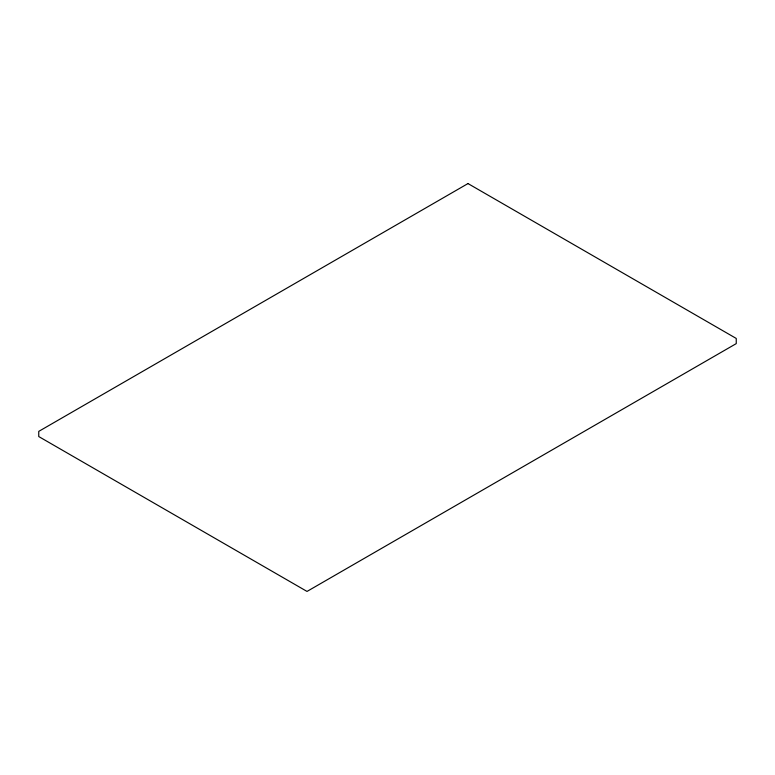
<?xml version="1.0" encoding="UTF-8"?>
<svg xmlns="http://www.w3.org/2000/svg" width="775" height="775" viewBox="0 0 775 775"><rect width="100%" height="100%" fill="white"/><g stroke="black" fill="none" stroke-linecap="round" stroke-linejoin="round"><path stroke-width="1.16" d="M467.984 183.568L38.75 431.384L38.75 436.548L307.016 591.432L736.25 343.616L736.25 338.452L467.984 183.568"/></g></svg>
